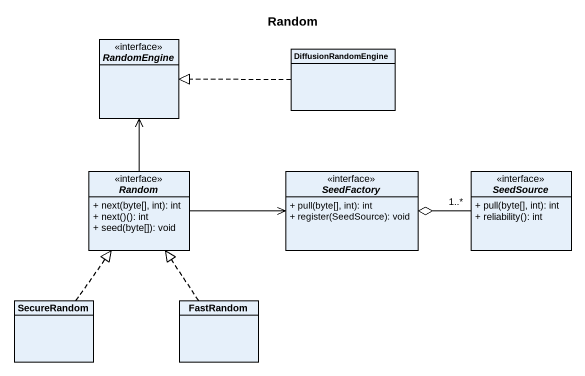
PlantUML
@startuml
title Random
hide circle
hide empty members
skinparam classAttributeIconSize 0
interface RandomEngine
class DiffusionRandomEngine
interface Random {
  + next(byte[], int): int
  + next()(): int
  + seed(byte[]): void
}
interface SeedFactory {
  + pull(byte[], int): int
  + register(SeedSource): void
}
interface SeedSource {
  + pull(byte[], int): int
  + reliability(): int
}
class SecureRandom
class FastRandom
DiffusionRandomEngine .left.|> RandomEngine
Random -up-> RandomEngine
Random -right-> SeedFactory
SeedSource "1..*" -left-o SeedFactory
SecureRandom .up.|> Random
FastRandom .up.|> Random
@enduml
